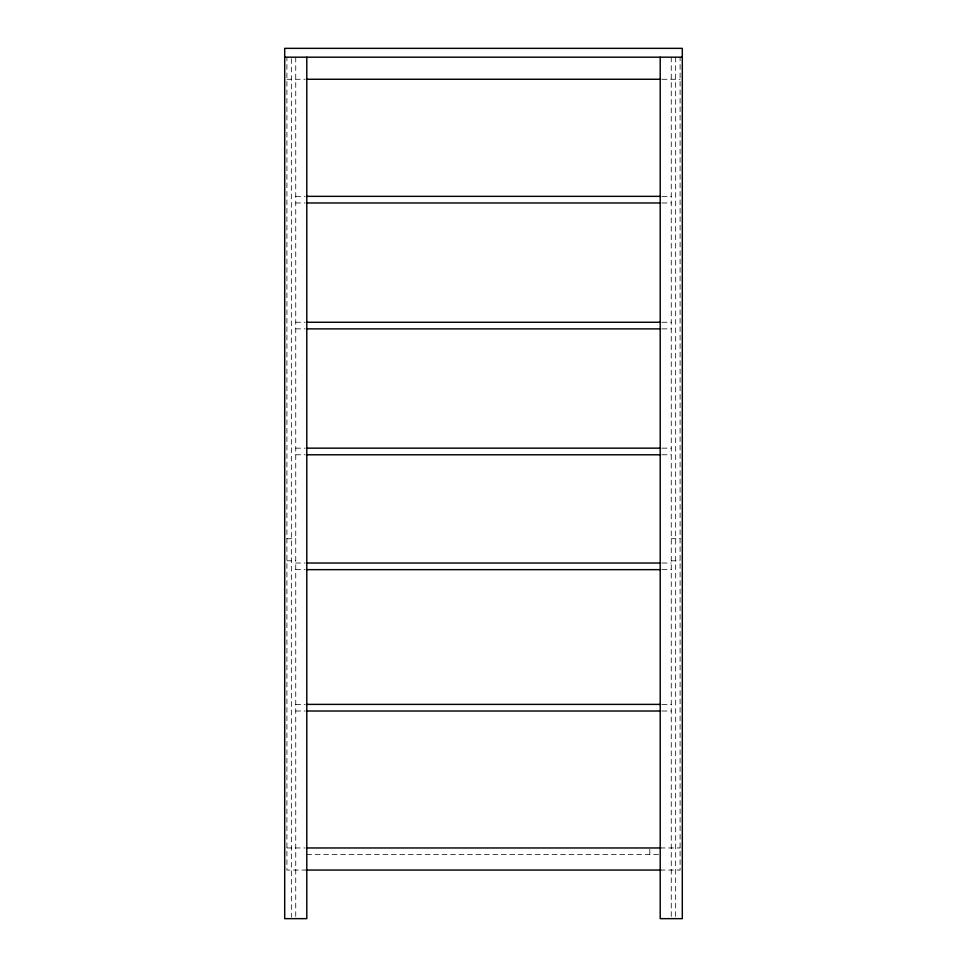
<?xml version="1.0" encoding="UTF-8"?>
<svg xmlns="http://www.w3.org/2000/svg" width="967" height="967" viewBox="0 0 967 967"><rect width="100%" height="100%" fill="white"/><g stroke="black" fill="none" stroke-linecap="round" stroke-linejoin="round"><path stroke-width="0.73" stroke-dasharray="4.83 3.63" d="M286.909 79.27L304.798 79.27M662.202 79.27L680.091 79.27M295.745 196.349L304.798 196.349M662.202 196.349L671.255 196.349M295.745 202.973L304.798 202.973M662.202 202.973L671.255 202.973M295.745 322.253L304.798 322.253M662.202 322.253L671.255 322.253M295.745 328.877L304.798 328.877M662.202 328.877L671.255 328.877M295.745 448.156L304.798 448.156M662.202 448.156L671.255 448.156M295.745 454.78L304.798 454.78M662.202 454.78L671.255 454.78M286.909 538.728L295.745 538.728M671.255 538.728L680.091 538.728M286.909 560.812L295.745 560.812M671.255 560.812L680.091 560.812M295.745 563.024L304.798 563.024M662.202 563.024L671.255 563.024M295.745 569.648L304.798 569.648M662.202 569.648L671.255 569.648M295.745 704.387L304.798 704.387M662.202 704.387L671.255 704.387M295.745 711.011L304.798 711.011M662.202 711.011L671.255 711.011M286.909 847.962L304.798 847.962M660.207 847.962L680.091 847.962M306.793 854.598L660.207 854.598M306.793 870.058L286.909 870.058L286.909 57.186M660.207 870.058L680.091 870.058L680.091 57.186M675.667 57.186L675.667 918.65M671.255 57.186L671.255 918.65M649.812 849.292L649.812 854.598M295.745 57.186L295.745 918.65M291.333 58.697L291.333 917.139"/><path stroke-width="1.45" d="M284.697 57.186L682.303 57.186M306.297 79.27L660.703 79.27M306.285 196.349L660.703 196.349M306.285 202.973L660.703 202.973M306.285 322.253L660.703 322.253M306.285 328.877L660.703 328.877M306.285 448.156L660.703 448.156M306.285 454.78L660.703 454.78M306.285 563.024L660.703 563.024M306.285 569.648L660.703 569.648M306.285 704.387L660.703 704.387M306.285 711.011L660.703 711.011M306.297 847.962L660.703 847.962M306.297 870.058L660.703 870.058M660.207 57.186L660.207 918.65L682.303 918.65L682.303 48.35L284.697 48.35L284.697 918.65L306.793 918.65L306.793 57.186"/></g></svg>
